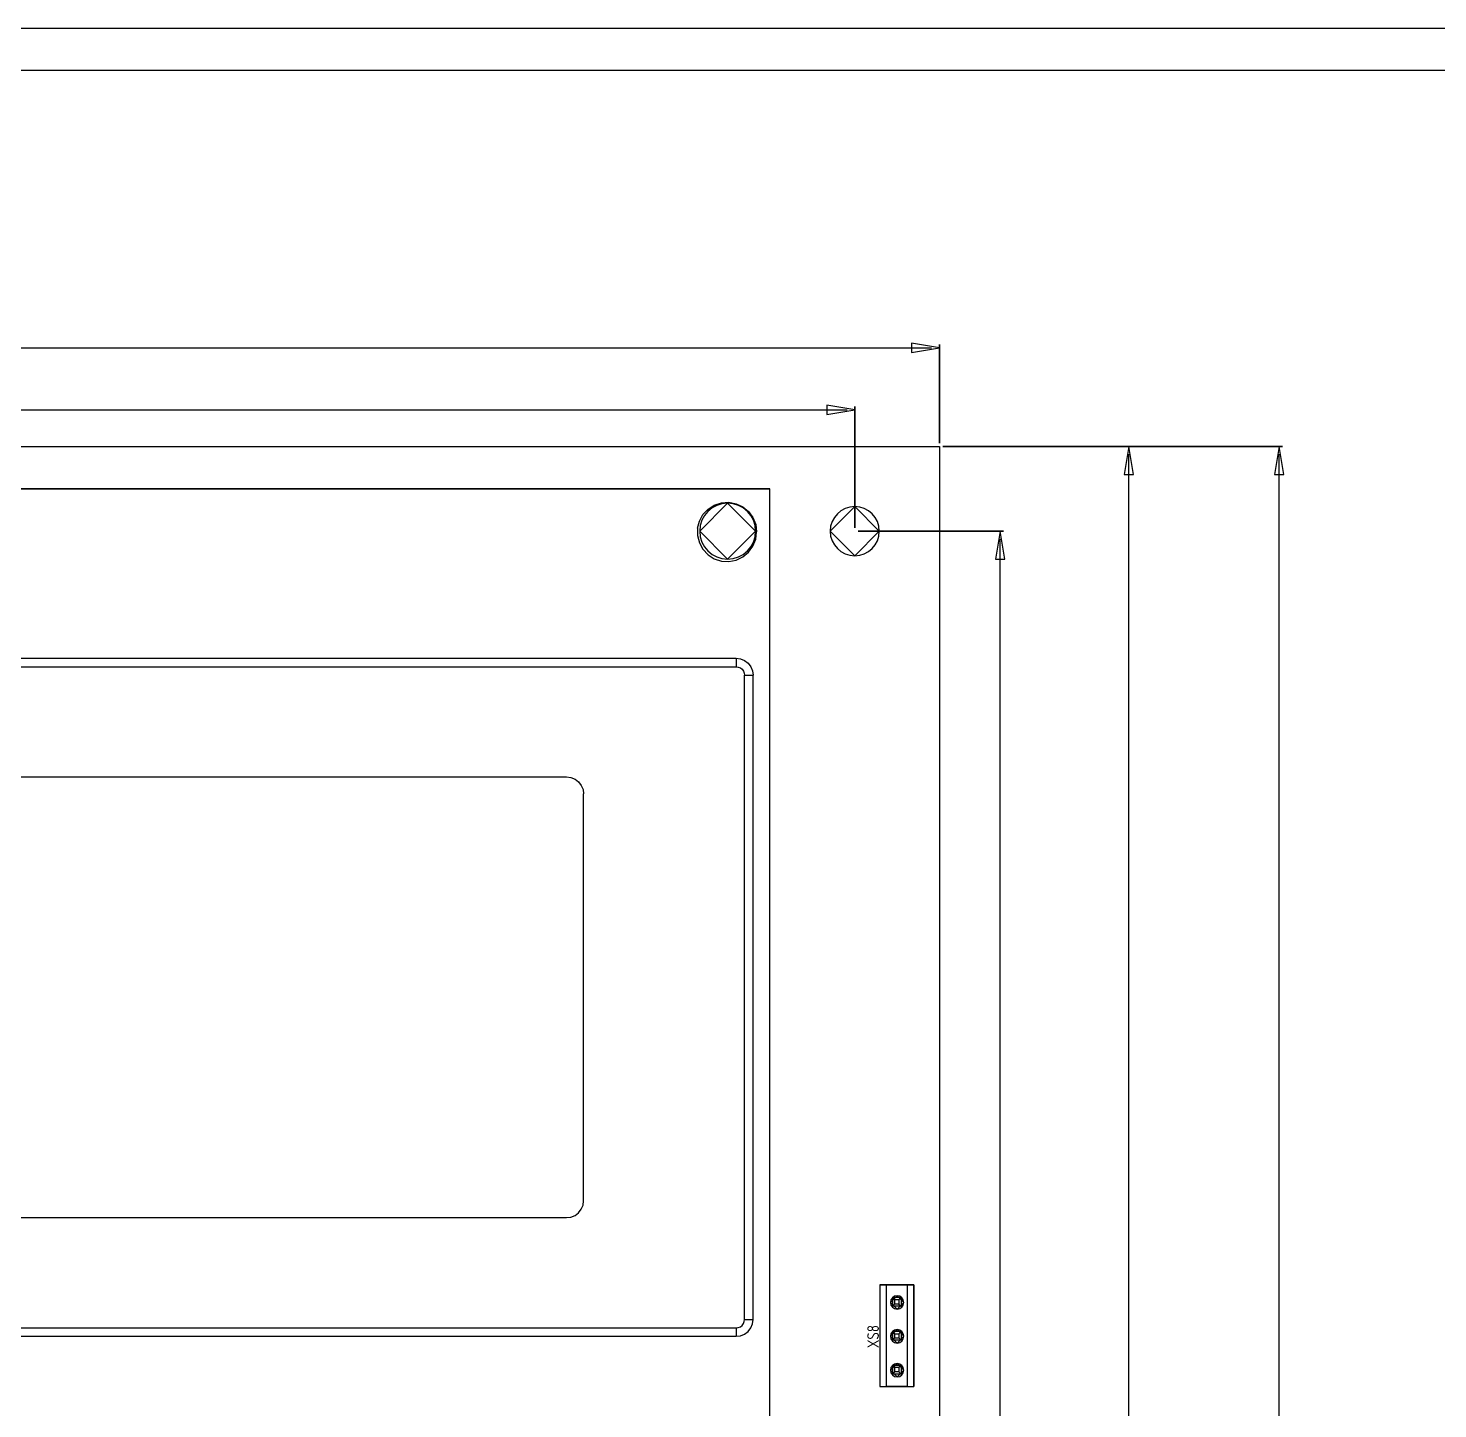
# Model space of a CAD drawing. Header units: inches. Extents: x 0 to 840, y -594 to 0.
# Drawn here: x 252.1 to 418.5, y -162.9 to 0 of the extents above; entities that cross this region are included whole.
import ezdxf

# ---------------------------------------------------------------- set-up
doc = ezdxf.new("R2010")
doc.units = ezdxf.units.IN
doc.header["$MEASUREMENT"] = 0
doc.styles.add('GOST type A0', font='', dxfattribs={"oblique": 15, "height": 5})
doc.styles.get('GOST type A0').set_extended_font_data('GOST type A')

msp = doc.modelspace()

# ---------------------------------------------------------------- linework, layer by layer
at = {"color": 18, "lineweight": 30, "true_color": 0x000000}
msp.add_line((835, -5), (20, -5), dxfattribs=at)
msp.add_line((835, -5), (20, -5), dxfattribs=at)
at = {"color": 18, "true_color": 0x000000}
for p, q in [((240.98, -37.72), (358.73, -37.72)), ((359.64, -37.72), (356.34, -37.17)), ((356.34, -37.17), (356.34, -38.27)), ((356.34, -38.27), (359.64, -37.72)), ((359.64, -48.95), (359.64, -37.32)), ((359.64, -37.32), (359.64, -48.95)), ((349.65, -45.02), (346.35, -44.47)), ((346.35, -44.47), (346.35, -45.57)), ((349.65, -58.95), (349.65, -44.62)), ((349.65, -44.62), (349.65, -58.95)), ((241.3, -45.02), (348.74, -45.02)), ((346.35, -45.57), (349.65, -45.02)), ((119.65, -49.35), (359.65, -49.35)), ((359.65, -49.35), (359.65, -244.35)), ((360.04, -49.35), (400.13, -49.35)), ((400.13, -49.35), (360.04, -49.35)), ((360.05, -49.35), (382.4, -49.35)), ((382.4, -49.35), (360.05, -49.35)), ((382, -49.35), (381.45, -52.65)), ((382.55, -52.65), (382, -49.35)), ((399.73, -49.35), (399.18, -52.65)), ((400.28, -52.65), (399.73, -49.35)), ((382, -194.5), (382, -50.26)), ((399.73, -220.28), (399.73, -50.26)), ((381.45, -52.65), (382.55, -52.65)), ((399.18, -52.65), (400.28, -52.65)), ((339.65, -54.35), (143.65, -54.35)), ((143.65, -54.35), (339.65, -54.35)), ((339.65, -54.35), (143.65, -54.35)), ((143.65, -54.35), (339.65, -54.35)), ((339.65, -174.35), (339.65, -54.35)), ((339.65, -174.35), (339.65, -54.35)), ((339.65, -174.35), (339.65, -54.35)), ((339.65, -174.35), (339.65, -54.35)), ((334.65, -56.05), (331.35, -59.35)), ((332.34, -56.74), (333.08, -56.27)), ((332.34, -56.74), (333.08, -56.27)), ((333.08, -56.27), (333.91, -56)), ((333.08, -56.27), (333.91, -56)), ((333.91, -56), (334.79, -55.94)), ((333.91, -56), (334.79, -55.94)), ((337.95, -59.35), (334.65, -56.05)), ((334.79, -55.94), (335.65, -56.11)), ((334.79, -55.94), (335.65, -56.11)), ((335.65, -56.11), (336.44, -56.48)), ((335.65, -56.11), (336.44, -56.48)), ((336.44, -56.48), (337.12, -57.04)), ((336.44, -56.48), (337.12, -57.04)), ((349.65, -56.45), (346.75, -59.35)), ((352.55, -59.35), (349.65, -56.45)), ((331.09, -59), (331.31, -58.15)), ((331.09, -59), (331.31, -58.15)), ((331.31, -58.15), (331.73, -57.38)), ((331.31, -58.15), (331.73, -57.38)), ((331.73, -57.38), (332.34, -56.74)), ((331.73, -57.38), (332.34, -56.74)), ((337.12, -57.04), (337.63, -57.75)), ((337.12, -57.04), (337.63, -57.75)), ((337.63, -57.75), (337.96, -58.56)), ((337.63, -57.75), (337.96, -58.56)), ((331.09, -59), (331.09, -59.87)), ((331.09, -59), (331.09, -59.87)), ((331.09, -59.87), (331.31, -60.72)), ((331.09, -59.87), (331.31, -60.72)), ((331.35, -59.35), (334.65, -62.65)), ((334.65, -62.65), (337.95, -59.35)), ((337.96, -58.56), (338.07, -59.43)), ((337.96, -58.56), (338.07, -59.43)), ((337.96, -60.3), (338.07, -59.43)), ((337.96, -60.3), (338.07, -59.43)), ((346.75, -59.35), (349.65, -62.25)), ((349.65, -62.25), (352.55, -59.35)), ((350.05, -59.35), (367.2, -59.35)), ((367.2, -59.35), (350.05, -59.35)), ((366.8, -59.35), (366.25, -62.65)), ((367.35, -62.65), (366.8, -59.35)), ((331.31, -60.72), (331.73, -61.49)), ((331.31, -60.72), (331.73, -61.49)), ((331.73, -61.49), (332.34, -62.13)), ((331.73, -61.49), (332.34, -62.13)), ((337.12, -61.83), (337.63, -61.12)), ((337.12, -61.83), (337.63, -61.12)), ((337.63, -61.12), (337.96, -60.3)), ((337.63, -61.12), (337.96, -60.3)), ((366.8, -192.49), (366.8, -60.26)), ((332.34, -62.13), (333.08, -62.6)), ((332.34, -62.13), (333.08, -62.6)), ((333.08, -62.6), (333.91, -62.87)), ((333.08, -62.6), (333.91, -62.87)), ((333.91, -62.87), (334.79, -62.93)), ((333.91, -62.87), (334.79, -62.93)), ((334.79, -62.93), (335.65, -62.76)), ((334.79, -62.93), (335.65, -62.76)), ((335.65, -62.76), (336.44, -62.39)), ((335.65, -62.76), (336.44, -62.39)), ((336.44, -62.39), (337.12, -61.83)), ((336.44, -62.39), (337.12, -61.83)), ((366.25, -62.65), (367.35, -62.65)), ((147.65, -74.35), (335.65, -74.35)), ((147.65, -74.35), (335.65, -74.35)), ((335.65, -74.35), (336.16, -74.42)), ((335.65, -74.35), (335.65, -74.39)), ((335.65, -74.35), (336.16, -74.42)), ((335.65, -74.35), (335.65, -74.39)), ((335.65, -74.39), (335.65, -74.49)), ((335.65, -74.39), (335.65, -74.49)), ((335.65, -74.49), (335.65, -74.65)), ((335.65, -74.49), (335.65, -74.65)), ((335.65, -74.65), (335.65, -74.85)), ((335.65, -74.65), (335.65, -74.85)), ((335.65, -74.85), (335.65, -75.1)), ((335.65, -74.85), (335.65, -75.1)), ((336.16, -74.42), (336.65, -74.62)), ((336.16, -74.42), (336.65, -74.62)), ((336.65, -74.62), (337.06, -74.94)), ((336.65, -74.62), (337.06, -74.94)), ((147.65, -75.35), (335.65, -75.35)), ((147.65, -75.35), (335.65, -75.35)), ((335.65, -75.1), (335.65, -75.35)), ((335.65, -75.1), (335.65, -75.35)), ((335.65, -75.35), (335.9, -75.39)), ((335.65, -75.35), (335.9, -75.39)), ((335.9, -75.39), (336.15, -75.49)), ((335.9, -75.39), (336.15, -75.49)), ((336.15, -75.49), (336.35, -75.65)), ((336.15, -75.49), (336.35, -75.65)), ((336.35, -75.65), (336.51, -75.85)), ((336.35, -75.65), (336.51, -75.85)), ((336.51, -75.85), (336.61, -76.1)), ((336.51, -75.85), (336.61, -76.1)), ((336.61, -76.1), (336.65, -76.35)), ((336.61, -76.1), (336.65, -76.35)), ((336.65, -152.35), (336.65, -76.35)), ((336.65, -76.35), (336.9, -76.35)), ((336.65, -152.35), (336.65, -76.35)), ((336.65, -76.35), (336.9, -76.35)), ((336.9, -76.35), (337.15, -76.35)), ((336.9, -76.35), (337.15, -76.35)), ((337.06, -74.94), (337.38, -75.35)), ((337.06, -74.94), (337.38, -75.35)), ((337.15, -76.35), (337.35, -76.35)), ((337.15, -76.35), (337.35, -76.35)), ((337.35, -76.35), (337.51, -76.35)), ((337.35, -76.35), (337.51, -76.35)), ((337.38, -75.35), (337.58, -75.84)), ((337.38, -75.35), (337.58, -75.84)), ((337.51, -76.35), (337.61, -76.35)), ((337.51, -76.35), (337.61, -76.35)), ((337.58, -75.84), (337.65, -76.35)), ((337.58, -75.84), (337.65, -76.35)), ((337.61, -76.35), (337.65, -76.35)), ((337.61, -76.35), (337.65, -76.35)), ((337.65, -152.35), (337.65, -76.35)), ((337.65, -152.35), (337.65, -76.35)), ((167.65, -88.35), (315.65, -88.35)), ((167.65, -88.35), (315.65, -88.35)), ((315.65, -88.35), (316.16, -88.42)), ((315.65, -88.35), (316.16, -88.42)), ((316.16, -88.42), (316.65, -88.62)), ((316.16, -88.42), (316.65, -88.62)), ((316.65, -88.62), (317.06, -88.94)), ((316.65, -88.62), (317.06, -88.94)), ((317.06, -88.94), (317.38, -89.35)), ((317.06, -88.94), (317.38, -89.35)), ((317.38, -89.35), (317.58, -89.84)), ((317.38, -89.35), (317.58, -89.84)), ((317.58, -89.84), (317.65, -90.35)), ((317.58, -89.84), (317.65, -90.35)), ((317.65, -138.35), (317.65, -90.35)), ((317.65, -138.35), (317.65, -90.35)), ((317.06, -139.77), (317.38, -139.35)), ((317.06, -139.77), (317.38, -139.35)), ((317.38, -139.35), (317.58, -138.87)), ((317.38, -139.35), (317.58, -138.87)), ((317.58, -138.87), (317.65, -138.35)), ((317.58, -138.87), (317.65, -138.35)), ((167.65, -140.35), (315.65, -140.35)), ((167.65, -140.35), (315.65, -140.35)), ((315.65, -140.35), (316.16, -140.29)), ((315.65, -140.35), (316.16, -140.29)), ((316.16, -140.29), (316.65, -140.09)), ((316.16, -140.29), (316.65, -140.09)), ((316.65, -140.09), (317.06, -139.77)), ((316.65, -140.09), (317.06, -139.77)), ((356.61, -148.29), (352.61, -148.29)), ((352.61, -148.29), (352.61, -160.29)), ((352.61, -148.29), (352.61, -160.29)), ((352.61, -148.29), (353.38, -148.29)), ((356.61, -148.29), (352.61, -148.29)), ((352.61, -148.29), (352.61, -160.29)), ((352.61, -148.29), (352.61, -160.29)), ((352.61, -148.29), (353.38, -148.29)), ((353.38, -148.29), (355.85, -148.29)), ((355.85, -148.29), (353.38, -148.29)), ((353.38, -148.29), (353.38, -160.29)), ((353.38, -148.29), (355.85, -148.29)), ((355.85, -148.29), (353.38, -148.29)), ((353.38, -148.29), (353.38, -160.29)), ((354.65, -149.56), (353.86, -150.35)), ((355.44, -150.35), (354.65, -149.56)), ((355.85, -148.29), (356.61, -148.29)), ((355.85, -148.29), (355.85, -160.29)), ((355.85, -148.29), (356.61, -148.29)), ((355.85, -148.29), (355.85, -160.29)), ((356.61, -160.29), (356.61, -148.29)), ((356.61, -148.29), (356.61, -160.29)), ((356.61, -160.29), (356.61, -148.29)), ((356.61, -148.29), (356.61, -160.29)), ((353.86, -150.35), (354.65, -151.14)), ((354.1, -149.78), (354.1, -150.8)), ((354.1, -149.78), (354.36, -150.04)), ((355.12, -149.78), (354.1, -149.78)), ((354.1, -149.78), (354.1, -150.8)), ((354.1, -149.78), (354.36, -150.04)), ((355.12, -149.78), (354.1, -149.78)), ((354.36, -150.54), (354.1, -150.8)), ((354.36, -150.54), (354.1, -150.8)), ((355.12, -150.8), (354.1, -150.8)), ((355.12, -150.8), (354.1, -150.8)), ((354.36, -150.04), (354.36, -150.54)), ((354.87, -150.04), (354.36, -150.04)), ((354.36, -150.04), (354.36, -150.54)), ((354.87, -150.04), (354.36, -150.04)), ((354.87, -150.54), (354.36, -150.54)), ((354.87, -150.54), (354.36, -150.54)), ((354.65, -151.14), (355.44, -150.35)), ((355.12, -149.78), (354.87, -150.04)), ((355.12, -149.78), (354.87, -150.04)), ((354.87, -150.04), (354.87, -150.54)), ((354.87, -150.04), (354.87, -150.54)), ((354.87, -150.54), (355.12, -150.8)), ((354.87, -150.54), (355.12, -150.8)), ((355.12, -149.78), (355.12, -150.8)), ((355.12, -149.78), (355.12, -150.8)), ((336.15, -153.22), (336.35, -153.06)), ((336.15, -153.22), (336.35, -153.06)), ((336.35, -153.06), (336.51, -152.85)), ((336.35, -153.06), (336.51, -152.85)), ((336.51, -152.85), (336.61, -152.61)), ((336.51, -152.85), (336.61, -152.61)), ((336.61, -152.61), (336.65, -152.35)), ((336.61, -152.61), (336.65, -152.35)), ((336.65, -152.35), (336.9, -152.35)), ((336.65, -152.35), (336.9, -152.35)), ((336.9, -152.35), (337.15, -152.35)), ((336.9, -152.35), (337.15, -152.35)), ((337.15, -152.35), (337.35, -152.35)), ((337.15, -152.35), (337.35, -152.35)), ((337.35, -152.35), (337.51, -152.35)), ((337.35, -152.35), (337.51, -152.35)), ((337.38, -153.35), (337.58, -152.87)), ((337.38, -153.35), (337.58, -152.87)), ((337.51, -152.35), (337.61, -152.35)), ((337.51, -152.35), (337.61, -152.35)), ((337.58, -152.87), (337.65, -152.35)), ((337.58, -152.87), (337.65, -152.35)), ((337.61, -152.35), (337.65, -152.35)), ((337.61, -152.35), (337.65, -152.35)), ((147.65, -153.35), (335.65, -153.35)), ((147.65, -153.35), (335.65, -153.35)), ((147.65, -154.35), (335.65, -154.35)), ((147.65, -154.35), (335.65, -154.35)), ((335.65, -153.35), (335.9, -153.32)), ((335.65, -153.35), (335.9, -153.32)), ((335.65, -153.35), (335.65, -153.61)), ((335.65, -153.35), (335.65, -153.61)), ((335.65, -153.61), (335.65, -153.85)), ((335.65, -153.61), (335.65, -153.85)), ((335.65, -153.85), (335.65, -154.06)), ((335.65, -153.85), (335.65, -154.06)), ((335.65, -154.06), (335.65, -154.22)), ((335.65, -154.06), (335.65, -154.22)), ((335.65, -154.22), (335.65, -154.32)), ((335.65, -154.22), (335.65, -154.32)), ((335.65, -154.35), (336.16, -154.29)), ((335.65, -154.35), (336.16, -154.29)), ((335.65, -154.32), (335.65, -154.35)), ((335.65, -154.32), (335.65, -154.35)), ((335.9, -153.32), (336.15, -153.22)), ((335.9, -153.32), (336.15, -153.22)), ((336.16, -154.29), (336.65, -154.09)), ((336.16, -154.29), (336.65, -154.09)), ((336.65, -154.09), (337.06, -153.77)), ((336.65, -154.09), (337.06, -153.77)), ((337.06, -153.77), (337.38, -153.35)), ((337.06, -153.77), (337.38, -153.35)), ((354.65, -153.56), (353.86, -154.35)), ((353.86, -154.35), (354.65, -155.14)), ((354.1, -153.78), (354.36, -154.04)), ((355.12, -153.78), (354.1, -153.78)), ((354.1, -153.78), (354.1, -154.8)), ((354.1, -153.78), (354.36, -154.04)), ((355.12, -153.78), (354.1, -153.78)), ((354.1, -153.78), (354.1, -154.8)), ((354.36, -154.54), (354.1, -154.8)), ((354.36, -154.54), (354.1, -154.8)), ((354.36, -154.04), (354.36, -154.54)), ((354.36, -154.04), (354.87, -154.04)), ((354.36, -154.04), (354.36, -154.54)), ((354.36, -154.04), (354.87, -154.04)), ((354.36, -154.54), (354.87, -154.54)), ((354.36, -154.54), (354.87, -154.54)), ((355.44, -154.35), (354.65, -153.56)), ((354.65, -155.14), (355.44, -154.35)), ((355.12, -153.78), (354.87, -154.04)), ((355.12, -153.78), (354.87, -154.04)), ((354.87, -154.04), (354.87, -154.54)), ((354.87, -154.04), (354.87, -154.54)), ((354.87, -154.54), (355.12, -154.8)), ((354.87, -154.54), (355.12, -154.8)), ((355.12, -153.78), (355.12, -154.8)), ((355.12, -153.78), (355.12, -154.8)), ((355.12, -154.8), (354.1, -154.8)), ((355.12, -154.8), (354.1, -154.8)), ((354.65, -157.56), (353.86, -158.35)), ((354.1, -157.78), (354.1, -158.8)), ((354.1, -157.78), (354.36, -158.04)), ((355.12, -157.78), (354.1, -157.78)), ((354.1, -157.78), (354.1, -158.8)), ((354.1, -157.78), (354.36, -158.04)), ((355.12, -157.78), (354.1, -157.78)), ((354.36, -158.04), (354.36, -158.54)), ((354.87, -158.04), (354.36, -158.04)), ((354.36, -158.04), (354.36, -158.54)), ((354.87, -158.04), (354.36, -158.04)), ((355.44, -158.35), (354.65, -157.56)), ((355.12, -157.78), (354.87, -158.04)), ((355.12, -157.78), (354.87, -158.04)), ((354.87, -158.04), (354.87, -158.54)), ((354.87, -158.04), (354.87, -158.54)), ((355.12, -157.78), (355.12, -158.8)), ((355.12, -157.78), (355.12, -158.8)), ((353.86, -158.35), (354.65, -159.14)), ((354.36, -158.54), (354.1, -158.8)), ((354.36, -158.54), (354.1, -158.8)), ((355.12, -158.8), (354.1, -158.8)), ((355.12, -158.8), (354.1, -158.8)), ((354.87, -158.54), (354.36, -158.54)), ((354.87, -158.54), (354.36, -158.54)), ((354.65, -159.14), (355.44, -158.35)), ((354.87, -158.54), (355.12, -158.8)), ((354.87, -158.54), (355.12, -158.8)), ((352.61, -160.29), (356.61, -160.29)), ((352.61, -160.29), (353.38, -160.29)), ((352.61, -160.29), (356.61, -160.29)), ((352.61, -160.29), (353.38, -160.29)), ((353.38, -160.29), (355.85, -160.29)), ((355.85, -160.29), (353.38, -160.29)), ((353.38, -160.29), (355.85, -160.29)), ((355.85, -160.29), (353.38, -160.29)), ((355.85, -160.29), (356.61, -160.29)), ((355.85, -160.29), (356.61, -160.29))]:
    msp.add_line(p, q, dxfattribs=at)
at = {"color": 18, "lineweight": 30, "true_color": 0x000000}
msp.add_lwpolyline([(840, -594), (0, -594), (0, 0), (840, 0)], close=True, dxfattribs=at)
at = {"color": 18, "true_color": 0x000000}
for centre, radius, start, end in [((334.65, -59.35), 3.3, 90, 180), ((334.65, -59.35), 3.3, 0, 90), ((349.65, -59.35), 2.9, 90, 180), ((349.65, -59.35), 2.9, 0, 90), ((334.65, -59.35), 3.3, 180, 270), ((334.65, -59.35), 3.3, 270, 0), ((349.65, -59.35), 2.9, 180, 270), ((349.65, -59.35), 2.9, 270, 0), ((354.65, -150.35), 0.79, 90, 180), ((354.65, -150.35), 0.79, 360, 90), ((354.65, -150.35), 0.79, 180, 270), ((354.65, -150.35), 0.79, 270, 0), ((354.65, -154.35), 0.79, 90, 180), ((354.65, -154.35), 0.79, 180, 270), ((354.65, -154.35), 0.79, 0, 90), ((354.65, -154.35), 0.79, 270, 0), ((354.65, -158.35), 0.79, 90, 180), ((354.65, -158.35), 0.79, 360, 90), ((354.65, -158.35), 0.79, 180, 270), ((354.65, -158.35), 0.79, 270, 0)]:
    msp.add_arc(centre, radius, start, end, dxfattribs=at)

# ---------------------------------------------------------------- texts
at = {"color": 18, "true_color": 0x000000, "style": 'GOST type A0'}
msp.add_text('XS8', height=1.38, rotation=90, dxfattribs=at).set_placement((352.51, -155.74))

doc.saveas('drawing.dxf')
